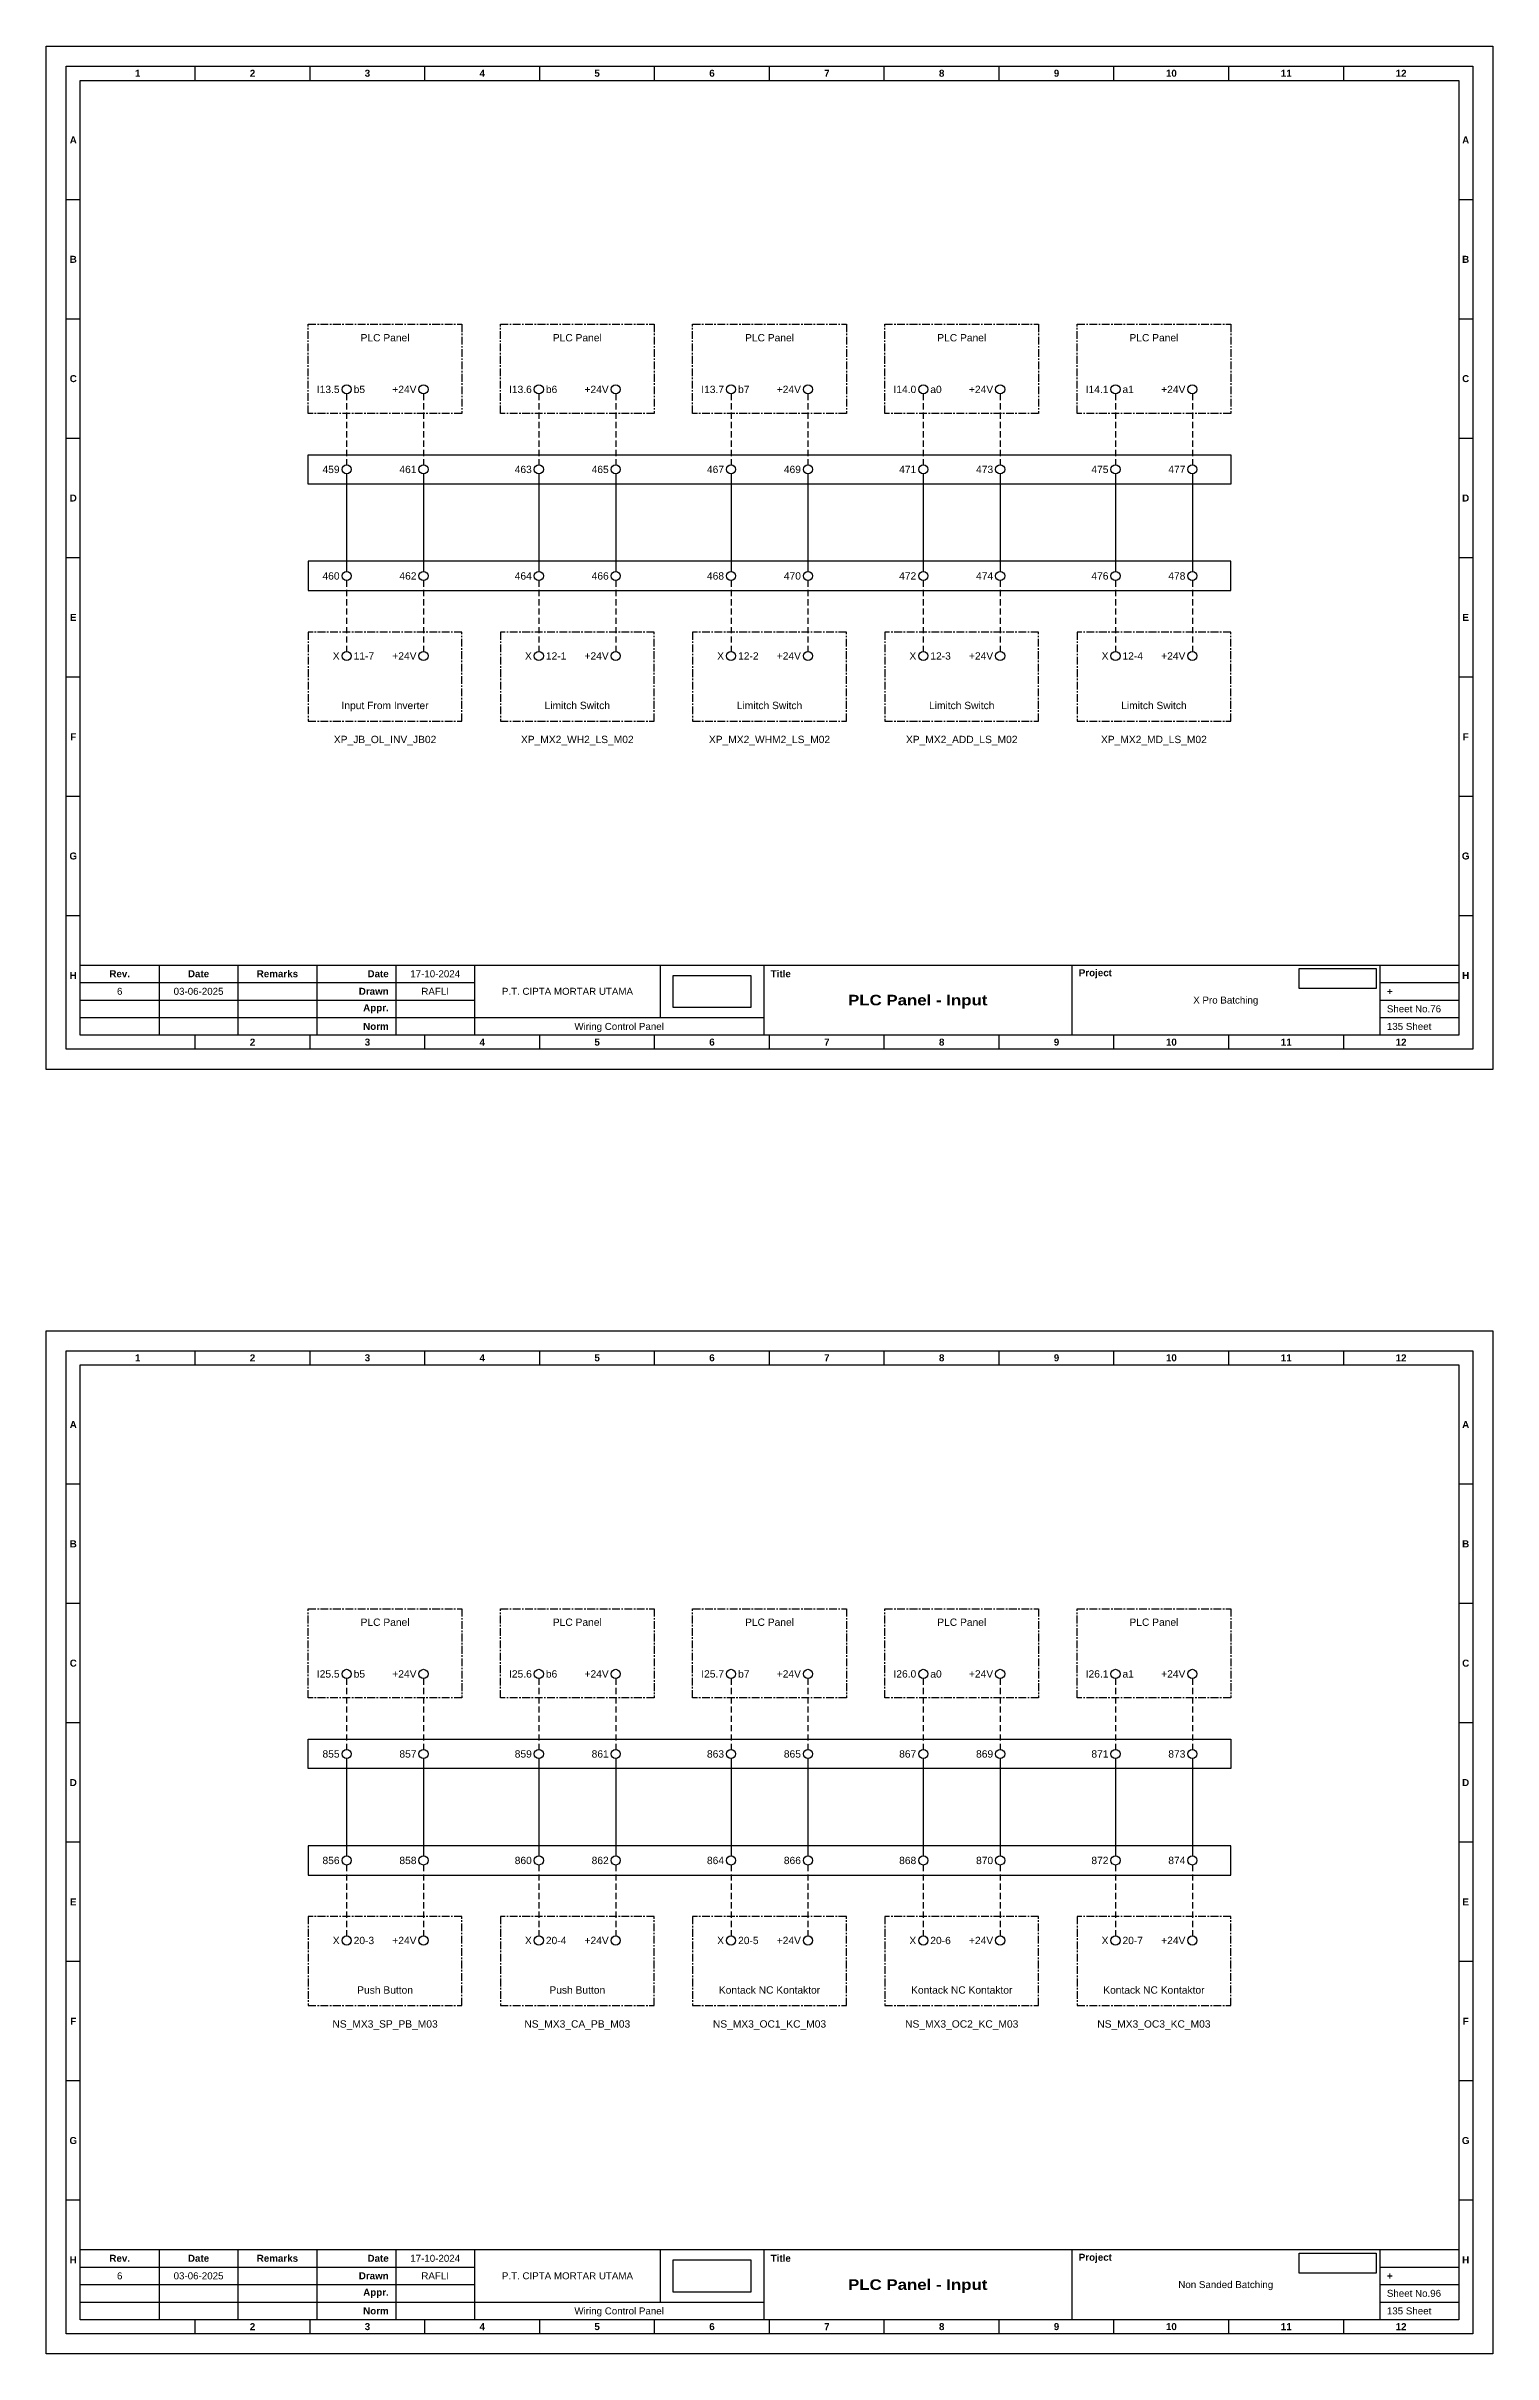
# Model space of a CAD drawing. Header units: millimetres. Extents: x 2277 to 9242, y 1004 to 1739.
# Drawn here: x 5436.2 to 5732.3, y 1003.8 to 1475.9 of the extents above; entities that cross this region are included whole.
import ezdxf
from ezdxf.enums import TextEntityAlignment as Align

# ---------------------------------------------------------------- set-up
doc = ezdxf.new("R2010")
doc.units = ezdxf.units.MM
doc.linetypes.add('CENTER', pattern=[50.8, 31.75, -6.35, 6.35, -6.35])
doc.linetypes.add('HIDDEN', pattern=[9.525, 6.35, -3.175])
doc.styles.add('Bold', font='ariblk.ttf', dxfattribs={"height": 25.4})
doc.styles.get("Standard").update_dxf_attribs({"font": 'arial.ttf'})
picture_1 = doc.add_image_def('image1.png', size_in_pixel=(2048, 847))
picture_2 = doc.add_image_def('image2.png', size_in_pixel=(2092, 542))

# ---------------------------------------------------------------- blocks, each defined once
blk = doc.blocks.new('KOP MU PROJECT')
at = {"color": 6, "ltscale": 50}
for p, q in [((27.74, 184.05), (27.74, 186.66)), ((49.13, 184.05), (49.13, 186.66)), ((70.51, 184.05), (70.51, 186.66)), ((91.89, 184.05), (91.89, 186.66)), ((113.27, 184.05), (113.27, 186.66)), ((134.66, 184.05), (134.66, 186.66)), ((156.04, 184.05), (156.04, 186.66)), ((177.42, 184.05), (177.42, 186.66)), ((198.8, 184.05), (198.8, 186.66)), ((220.19, 184.05), (220.19, 186.66)), ((241.57, 184.05), (241.57, 186.66)), ((6.36, 161.84), (3.75, 161.84)), ((265.59, 161.84), (262.98, 161.84)), ((6.36, 139.63), (3.75, 139.63)), ((265.59, 139.63), (262.98, 139.63)), ((6.36, 117.42), (3.75, 117.42)), ((265.59, 117.42), (262.98, 117.42)), ((6.36, 95.22), (3.75, 95.22)), ((265.59, 95.22), (262.98, 95.22)), ((6.36, 73.01), (3.75, 73.01)), ((265.59, 73.01), (262.98, 73.01)), ((6.36, 50.8), (3.75, 50.8)), ((265.59, 50.8), (262.98, 50.8)), ((6.36, 28.59), (3.75, 28.59)), ((265.59, 28.59), (262.98, 28.59)), ((27.74, 3.75), (27.74, 6.36)), ((49.13, 3.75), (49.13, 6.36)), ((70.51, 3.75), (70.51, 6.36)), ((91.89, 3.75), (91.89, 6.36)), ((113.27, 3.75), (113.27, 6.36)), ((134.66, 3.75), (134.66, 6.36)), ((156.04, 3.75), (156.04, 6.36)), ((177.42, 3.75), (177.42, 6.36)), ((198.8, 3.75), (198.8, 6.36)), ((220.19, 3.75), (220.19, 6.36)), ((241.57, 3.75), (241.57, 6.36))]:
    blk.add_line(p, q, dxfattribs=at)
at = {"ltscale": 50}
for p, q in [((6.36, 19.41), (262.98, 19.41)), ((21.04, 19.41), (21.04, 6.36)), ((35.72, 19.41), (35.72, 6.36)), ((50.41, 19.41), (50.41, 6.36)), ((65.09, 19.41), (65.09, 6.36)), ((79.77, 19.41), (79.77, 6.36)), ((114.35, 19.41), (114.35, 9.62)), ((133.6, 19.41), (133.6, 6.36)), ((190.95, 19.41), (190.95, 6.36)), ((248.3, 19.41), (248.3, 6.36)), ((6.36, 16.15), (79.77, 16.15)), ((6.36, 12.89), (79.77, 12.89)), ((248.3, 16.15), (262.98, 16.15)), ((248.3, 12.89), (262.98, 12.89)), ((6.36, 9.62), (133.6, 9.62)), ((248.3, 9.62), (262.98, 9.62))]:
    blk.add_line(p, q, dxfattribs=at)
at = {"color": 1, "ltscale": 50}
blk.add_lwpolyline([(269.34, 0), (0, 0), (0, 190.41), (269.34, 190.41)], close=True, dxfattribs=at)
at = {"color": 6, "ltscale": 50}
for points in [[(265.59, 3.75), (3.75, 3.75), (3.75, 186.66), (265.59, 186.66)], [(262.98, 6.36), (6.36, 6.36), (6.36, 184.05), (262.98, 184.05)]]:
    blk.add_lwpolyline(points, close=True, dxfattribs=at)
at = {"ltscale": 50, "char_height": 1.305, "attachment_point": 4}
for s, width, heights, insert in [('\\pxqc;{\\fArial|b1|i0|c0|p34;1}', 21.3825, [2.51], (6.36, 185.36)), ('\\pxqc;{\\fArial|b1|i0|c0|p34;2}', 21.3825, [2.51], (27.74, 185.36)), ('\\pxqc;{\\fArial|b1|i0|c0|p34;3}', 21.3825, [2.51], (49.13, 185.36)), ('\\pxqc;{\\fArial|b1|i0|c0|p34;4}', 21.3825, [2.51], (70.51, 185.36)), ('\\pxqc;{\\fArial|b1|i0|c0|p34;5}', 21.3825, [2.51], (91.89, 185.36)), ('\\pxqc;{\\fArial|b1|i0|c0|p34;6}', 21.3825, [2.51], (113.27, 185.36)), ('\\pxqc;{\\fArial|b1|i0|c0|p34;7}', 21.3825, [2.51], (134.66, 185.36)), ('\\pxqc;{\\fArial|b1|i0|c0|p34;8}', 21.3825, [2.51], (156.04, 185.36)), ('\\pxqc;{\\fArial|b1|i0|c0|p34;9}', 21.3825, [2.51], (177.42, 185.36)), ('\\pxqc;{\\fArial|b1|i0|c0|p34;10}', 21.3825, [2.51], (198.8, 185.36)), ('\\pxqc;{\\fArial|b1|i0|c0|p34;11}', 21.3825, [2.51], (220.19, 185.36)), ('\\pxqc;{\\fArial|b1|i0|c0|p34;12}', 21.3825, [2.51], (241.57, 185.36)), ('\\pxqc;{\\fArial|b1|i0|c0|p34;A}', 2.61, [2.51], (3.75, 172.95)), ('\\pxqc;{\\fArial|b1|i0|c0|p34;A}', 2.61, [2.51], (262.98, 172.95)), ('\\pxqc;{\\fArial|b1|i0|c0|p34;B}', 2.61, [2.51], (3.75, 150.74)), ('\\pxqc;{\\fArial|b1|i0|c0|p34;B}', 2.61, [2.51], (262.98, 150.74)), ('\\pxqc;{\\fArial|b1|i0|c0|p34;C}', 2.61, [2.51], (3.75, 128.53)), ('\\pxqc;{\\fArial|b1|i0|c0|p34;C}', 2.61, [2.51], (262.98, 128.53)), ('\\pxqc;{\\fArial|b1|i0|c0|p34;D}', 2.61, [2.51], (3.75, 106.32)), ('\\pxqc;{\\fArial|b1|i0|c0|p34;D}', 2.61, [2.51], (262.98, 106.32)), ('\\pxqc;{\\fArial|b1|i0|c0|p34;E}', 2.61, [2.51], (3.75, 84.11)), ('\\pxqc;{\\fArial|b1|i0|c0|p34;E}', 2.61, [2.51], (262.98, 84.11)), ('\\pxqc;{\\fArial|b1|i0|c0|p34;F}', 2.61, [2.51], (3.75, 61.9)), ('\\pxqc;{\\fArial|b1|i0|c0|p34;F}', 2.61, [2.51], (262.98, 61.9)), ('\\pxqc;{\\fArial|b1|i0|c0|p34;G}', 2.61, [2.51], (3.75, 39.69)), ('\\pxqc;{\\fArial|b1|i0|c0|p34;G}', 2.61, [2.51], (262.98, 39.69)), ('\\pxqc;{\\fArial|b1|i0|c0|p34;H}', 2.61, [2.51], (3.75, 17.47)), ('\\pxqc;{\\fArial|b1|i0|c0|p34;Rev.}', 14.6811, [2.88], (6.36, 17.78)), ('\\pxqc;{\\fArial|b1|i0|c0|p34;Date}', 14.6811, [2.88], (21.04, 17.78)), ('\\pxqc;{\\fArial|b1|i0|c0|p34;Remarks}', 14.6811, [2.88], (35.72, 17.78)), ('\\pxqr;{\\fArial|b1|i0|c0|p34;Date}', 13.3761, [2.88], (50.41, 17.78)), ('\\pxql;{\\fArial|b1|i0|c0|p34;Title}', 50.2419, [2.88], (134.9, 17.78)), ('\\pxql;{\\fArial|b1|i0|c0|p34;Project}', 50.2419, [2.88], (192.25, 17.78)), ('\\pxqc;{\\fArial|b1|i0|c0|p34;H}', 2.61, [2.51], (262.98, 17.47)), ('\\pxqr;{\\fArial|b1|i0|c0|p34;Drawn}', 13.3761, [2.88], (50.41, 14.52)), ('\\pxql;{\\fArial|b1|i0|c0|p34;+}', 14.6811, [2.88], (249.61, 14.52)), ('\\pxqr;{\\fArial|b1|i0|c0|p34;Appr.}', 13.3761, [2.88], (50.41, 11.26)), ('\\pxqr;{\\fArial|b1|i0|c0|p34;Norm}', 13.3761, [2.88], (50.41, 7.99)), ('\\pxqc;{\\fArial|b1|i0|c0|p34;2}', 21.3825, [2.51], (27.74, 5.06)), ('\\pxqc;{\\fArial|b1|i0|c0|p34;3}', 21.3825, [2.51], (49.13, 5.06)), ('\\pxqc;{\\fArial|b1|i0|c0|p34;4}', 21.3825, [2.51], (70.51, 5.06)), ('\\pxqc;{\\fArial|b1|i0|c0|p34;5}', 21.3825, [2.51], (91.89, 5.06)), ('\\pxqc;{\\fArial|b1|i0|c0|p34;6}', 21.3825, [2.51], (113.27, 5.06)), ('\\pxqc;{\\fArial|b1|i0|c0|p34;7}', 21.3825, [2.51], (134.66, 5.06)), ('\\pxqc;{\\fArial|b1|i0|c0|p34;8}', 21.3825, [2.51], (156.04, 5.06)), ('\\pxqc;{\\fArial|b1|i0|c0|p34;9}', 21.3825, [2.51], (177.42, 5.06)), ('\\pxqc;{\\fArial|b1|i0|c0|p34;10}', 21.3825, [2.51], (198.8, 5.06)), ('\\pxqc;{\\fArial|b1|i0|c0|p34;11}', 21.3825, [2.51], (220.19, 5.06)), ('\\pxqc;{\\fArial|b1|i0|c0|p34;12}', 21.3825, [2.51], (241.57, 5.06))]:
    blk.add_mtext_dynamic_manual_height_columns(s, width=width, gutter_width=0.0326, heights=heights, dxfattribs=dict(at, insert=insert))
at = {"ltscale": 50}
for tag, p in [('DATECREATED', (72.43, 17.78)), ('REV', (13.7, 14.52)), ('REVDATE', (28.38, 14.52)), ('REMARKS', (43.06, 14.52)), ('DRAWN', (72.43, 14.52)), ('COMPANY', (97.06, 14.52)), ('PROJECT', (219.62, 12.89)), ('NORM', (72.43, 7.99)), ('APPR', (72.43, 11.26)), ('DRAWINGCATEGORY', (106.68, 7.99)), ('DESCRIPTION', (162.27, 10.03))]:
    blk.add_attdef(tag, text='', height=1.3, dxfattribs=at).set_placement(p, align=Align.MIDDLE_CENTER)
at = {"ltscale": 50, "style": 'Bold'}
blk.add_attdef('TITLE', text='', height=1.96, dxfattribs=at).set_placement((162.27, 12.89), align=Align.MIDDLE_CENTER)
at = {"ltscale": 50}
for tag, p in [('TOTALSHEET', (249.61, 7.99)), ('SHEETNUMBER', (249.61, 11.26))]:
    blk.add_attdef(tag, text='', height=1.3, dxfattribs=at).set_placement(p, align=Align.MIDDLE_LEFT)
image = blk.add_image(picture_1, insert=(116.72, 11.48), size_in_units=(14.5, 6), dxfattribs=at)
image.dxf.flags = 15
image = blk.add_image(picture_2, insert=(233.29, 15.04), size_in_units=(14.36, 3.72), dxfattribs=at)
image.dxf.flags = 15

msp = doc.modelspace()

# ---------------------------------------------------------------- linework, layer by layer
at = {"linetype": 'HIDDEN', "ltscale": 0.2}
for p, q in [((5497.73, 1404.75), (5497.73, 1390.25)), ((5513.47, 1404.75), (5513.47, 1390.25)), ((5537.07, 1404.75), (5537.07, 1390.25)), ((5552.81, 1404.75), (5552.81, 1390.25)), ((5576.41, 1404.75), (5576.41, 1390.25)), ((5592.14, 1404.75), (5592.14, 1390.25)), ((5615.75, 1404.75), (5615.75, 1390.25)), ((5631.48, 1404.75), (5631.48, 1390.25)), ((5655.09, 1404.75), (5655.09, 1390.25)), ((5670.82, 1404.75), (5670.82, 1390.25)), ((5497.73, 1366.59), (5497.73, 1352.09)), ((5513.47, 1366.59), (5513.47, 1352.09)), ((5537.07, 1366.59), (5537.07, 1352.09)), ((5552.81, 1366.59), (5552.81, 1352.09)), ((5576.41, 1366.59), (5576.41, 1352.09)), ((5592.14, 1366.59), (5592.14, 1352.09)), ((5615.75, 1366.59), (5615.75, 1352.09)), ((5631.48, 1366.59), (5631.48, 1352.09)), ((5655.09, 1366.59), (5655.09, 1352.09)), ((5670.82, 1366.59), (5670.82, 1352.09)), ((5497.73, 1141.97), (5497.73, 1127.48)), ((5513.47, 1141.97), (5513.47, 1127.48)), ((5537.07, 1141.97), (5537.07, 1127.48)), ((5552.81, 1141.97), (5552.81, 1127.48)), ((5576.41, 1141.97), (5576.41, 1127.48)), ((5592.14, 1141.97), (5592.14, 1127.48)), ((5615.75, 1141.97), (5615.75, 1127.48)), ((5631.48, 1141.97), (5631.48, 1127.48)), ((5655.09, 1141.97), (5655.09, 1127.48)), ((5670.82, 1141.97), (5670.82, 1127.48)), ((5497.73, 1103.81), (5497.73, 1089.32)), ((5513.47, 1103.81), (5513.47, 1089.32)), ((5537.07, 1103.81), (5537.07, 1089.32)), ((5552.81, 1103.81), (5552.81, 1089.32)), ((5576.41, 1103.81), (5576.41, 1089.32)), ((5592.14, 1103.81), (5592.14, 1089.32)), ((5615.75, 1103.81), (5615.75, 1089.32)), ((5631.48, 1103.81), (5631.48, 1089.32)), ((5655.09, 1103.81), (5655.09, 1089.32)), ((5670.82, 1103.81), (5670.82, 1089.32))]:
    msp.add_line(p, q, dxfattribs=at)
at = {"ltscale": 0.2}
for p, q in [((5497.73, 1388.38), (5497.73, 1368.46)), ((5513.47, 1388.38), (5513.47, 1368.46)), ((5537.07, 1388.38), (5537.07, 1368.46)), ((5552.81, 1388.38), (5552.81, 1368.46)), ((5576.41, 1388.38), (5576.41, 1368.46)), ((5592.14, 1388.38), (5592.14, 1368.46)), ((5615.75, 1388.38), (5615.75, 1368.46)), ((5631.48, 1388.38), (5631.48, 1368.46)), ((5655.09, 1388.38), (5655.09, 1368.46)), ((5670.82, 1388.38), (5670.82, 1368.46)), ((5497.73, 1125.6), (5497.73, 1105.69)), ((5513.47, 1125.6), (5513.47, 1105.69)), ((5537.07, 1125.6), (5537.07, 1105.69)), ((5552.81, 1125.6), (5552.81, 1105.69)), ((5576.41, 1125.6), (5576.41, 1105.69)), ((5592.14, 1125.6), (5592.14, 1105.69)), ((5615.75, 1125.6), (5615.75, 1105.69)), ((5631.48, 1125.6), (5631.48, 1105.69)), ((5655.09, 1125.6), (5655.09, 1105.69)), ((5670.82, 1125.6), (5670.82, 1105.69))]:
    msp.add_line(p, q, dxfattribs=at)
at = {"linetype": 'CENTER', "ltscale": 0.05}
for points in [[(5489.86, 1419.01), (5521.33, 1419.01), (5521.33, 1400.79), (5489.86, 1400.79)], [(5529.2, 1419.01), (5560.67, 1419.01), (5560.67, 1400.79), (5529.2, 1400.79)], [(5568.54, 1419.01), (5600.01, 1419.01), (5600.01, 1400.79), (5568.54, 1400.79)], [(5607.88, 1419.01), (5639.35, 1419.01), (5639.35, 1400.79), (5607.88, 1400.79)], [(5647.22, 1419.01), (5678.69, 1419.01), (5678.69, 1400.79), (5647.22, 1400.79)], [(5489.86, 1337.83), (5521.33, 1337.83), (5521.33, 1356.05), (5489.86, 1356.05)], [(5529.2, 1337.83), (5560.67, 1337.83), (5560.67, 1356.05), (5529.2, 1356.05)], [(5568.54, 1337.83), (5600.01, 1337.83), (5600.01, 1356.05), (5568.54, 1356.05)], [(5607.88, 1337.83), (5639.35, 1337.83), (5639.35, 1356.05), (5607.88, 1356.05)], [(5647.22, 1337.83), (5678.69, 1337.83), (5678.69, 1356.05), (5647.22, 1356.05)], [(5489.86, 1156.24), (5521.33, 1156.24), (5521.33, 1138.01), (5489.86, 1138.01)], [(5529.2, 1156.24), (5560.67, 1156.24), (5560.67, 1138.01), (5529.2, 1138.01)], [(5568.54, 1156.24), (5600.01, 1156.24), (5600.01, 1138.01), (5568.54, 1138.01)], [(5607.88, 1156.24), (5639.35, 1156.24), (5639.35, 1138.01), (5607.88, 1138.01)], [(5647.22, 1156.24), (5678.69, 1156.24), (5678.69, 1138.01), (5647.22, 1138.01)], [(5489.86, 1075.05), (5521.33, 1075.05), (5521.33, 1093.28), (5489.86, 1093.28)], [(5529.2, 1075.05), (5560.67, 1075.05), (5560.67, 1093.28), (5529.2, 1093.28)], [(5568.54, 1075.05), (5600.01, 1075.05), (5600.01, 1093.28), (5568.54, 1093.28)], [(5607.88, 1075.05), (5639.35, 1075.05), (5639.35, 1093.28), (5607.88, 1093.28)], [(5647.22, 1075.05), (5678.69, 1075.05), (5678.69, 1093.28), (5647.22, 1093.28)]]:
    msp.add_lwpolyline(points, close=True, dxfattribs=at)
at = {"ltscale": 0.05}
for points in [[(5489.86, 1392.32), (5678.69, 1392.32), (5678.69, 1386.31), (5489.86, 1386.31)], [(5489.86, 1364.52), (5678.69, 1364.52), (5678.69, 1370.53), (5489.86, 1370.53)], [(5489.86, 1129.55), (5678.69, 1129.55), (5678.69, 1123.54), (5489.86, 1123.54)], [(5489.86, 1101.74), (5678.69, 1101.74), (5678.69, 1107.76), (5489.86, 1107.76)]]:
    msp.add_lwpolyline(points, close=True, dxfattribs=at)
for centre in [(5497.73, 1405.69), (5513.47, 1405.69), (5537.07, 1405.69), (5552.81, 1405.69), (5576.41, 1405.69), (5592.14, 1405.69), (5615.75, 1405.69), (5631.48, 1405.69), (5655.09, 1405.69), (5670.82, 1405.69), (5497.73, 1389.32), (5513.47, 1389.32), (5537.07, 1389.32), (5552.81, 1389.32), (5576.41, 1389.32), (5592.14, 1389.32), (5615.75, 1389.32), (5631.48, 1389.32), (5655.09, 1389.32), (5670.82, 1389.32), (5497.73, 1367.53), (5513.47, 1367.53), (5537.07, 1367.53), (5552.81, 1367.53), (5576.41, 1367.53), (5592.14, 1367.53), (5615.75, 1367.53), (5631.48, 1367.53), (5655.09, 1367.53), (5670.82, 1367.53), (5497.73, 1351.16), (5513.47, 1351.16), (5537.07, 1351.16), (5552.81, 1351.16), (5576.41, 1351.16), (5592.14, 1351.16), (5615.75, 1351.16), (5631.48, 1351.16), (5655.09, 1351.16), (5670.82, 1351.16), (5497.73, 1142.91), (5513.47, 1142.91), (5537.07, 1142.91), (5552.81, 1142.91), (5576.41, 1142.91), (5592.14, 1142.91), (5615.75, 1142.91), (5631.48, 1142.91), (5655.09, 1142.91), (5670.82, 1142.91), (5497.73, 1126.54), (5513.47, 1126.54), (5537.07, 1126.54), (5552.81, 1126.54), (5576.41, 1126.54), (5592.14, 1126.54), (5615.75, 1126.54), (5631.48, 1126.54), (5655.09, 1126.54), (5670.82, 1126.54), (5497.73, 1104.75), (5513.47, 1104.75), (5537.07, 1104.75), (5552.81, 1104.75), (5576.41, 1104.75), (5592.14, 1104.75), (5615.75, 1104.75), (5631.48, 1104.75), (5655.09, 1104.75), (5670.82, 1104.75), (5497.73, 1088.38), (5513.47, 1088.38), (5537.07, 1088.38), (5552.81, 1088.38), (5576.41, 1088.38), (5592.14, 1088.38), (5615.75, 1088.38), (5631.48, 1088.38), (5655.09, 1088.38), (5670.82, 1088.38)]:
    msp.add_circle(centre, 0.938)

# ---------------------------------------------------------------- block references
at = {"xscale": 1.099296583304004, "yscale": 1.099296583304004, "zscale": 1.099296583304004}
for p, values in [((5436.23, 1266.59), {'TITLE': 'PLC Panel - Input', 'PROJECT': 'X Pro Batching', 'COMPANY': 'P.T. CIPTA MORTAR UTAMA', 'DRAWINGCATEGORY': 'Wiring Control Panel', 'DRAWN': 'RAFLI', 'DATECREATED': '17-10-2024', 'REVDATE': '03-06-2025', 'REV': '6', 'SHEETNUMBER': 'Sheet No.76', 'TOTALSHEET': '135 Sheet'}), ((5436.23, 1003.81), {'TITLE': 'PLC Panel - Input', 'PROJECT': 'Non Sanded Batching', 'COMPANY': 'P.T. CIPTA MORTAR UTAMA', 'DRAWINGCATEGORY': 'Wiring Control Panel', 'DRAWN': 'RAFLI', 'DATECREATED': '17-10-2024', 'REVDATE': '03-06-2025', 'REV': '6', 'SHEETNUMBER': 'Sheet No.96', 'TOTALSHEET': '135 Sheet'})]:
    msp.add_blockref('KOP MU PROJECT', p, dxfattribs=at).add_auto_attribs(values)

# ---------------------------------------------------------------- texts
for s, p in [('PLC Panel', (5505.6, 1417.01)), ('PLC Panel', (5544.94, 1417.01)), ('PLC Panel', (5584.28, 1417.01)), ('PLC Panel', (5623.62, 1417.01)), ('PLC Panel', (5662.95, 1417.01)), ('XP_JB_OL_INV_JB02', (5505.6, 1334.83)), ('XP_MX2_WH2_LS_M02', (5544.94, 1334.83)), ('XP_MX2_WHM2_LS_M02', (5584.28, 1334.83)), ('XP_MX2_ADD_LS_M02', (5623.62, 1334.83)), ('XP_MX2_MD_LS_M02', (5662.95, 1334.83)), ('PLC Panel', (5505.6, 1154.24)), ('PLC Panel', (5544.94, 1154.24)), ('PLC Panel', (5584.28, 1154.24)), ('PLC Panel', (5623.62, 1154.24)), ('PLC Panel', (5662.95, 1154.24)), ('NS_MX3_SP_PB_M03', (5505.6, 1072.05)), ('NS_MX3_CA_PB_M03', (5544.94, 1072.05)), ('NS_MX3_OC1_KC_M03', (5584.28, 1072.05)), ('NS_MX3_OC2_KC_M03', (5623.62, 1072.05)), ('NS_MX3_OC3_KC_M03', (5662.95, 1072.05))]:
    msp.add_text(s, height=1.5).set_placement(p, align=Align.TOP_CENTER)
for s, p in [('I13.5', (5496.29, 1405.69)), ('+24V', (5512.03, 1405.69)), ('I13.6', (5535.63, 1405.69)), ('+24V', (5551.37, 1405.69)), ('I13.7', (5574.97, 1405.69)), ('+24V', (5590.71, 1405.69)), ('I14.0', (5614.31, 1405.69)), ('+24V', (5630.05, 1405.69)), ('I14.1', (5653.65, 1405.69)), ('+24V', (5669.39, 1405.69)), ('459', (5496.29, 1389.32)), ('461', (5512.03, 1389.32)), ('463', (5535.63, 1389.32)), ('465', (5551.37, 1389.32)), ('467', (5574.97, 1389.32)), ('469', (5590.71, 1389.32)), ('471', (5614.31, 1389.32)), ('473', (5630.05, 1389.32)), ('475', (5653.65, 1389.32)), ('477', (5669.39, 1389.32)), ('460', (5496.29, 1367.53)), ('462', (5512.03, 1367.53)), ('464', (5535.63, 1367.53)), ('466', (5551.37, 1367.53)), ('468', (5574.97, 1367.53)), ('470', (5590.71, 1367.53)), ('472', (5614.31, 1367.53)), ('474', (5630.05, 1367.53)), ('476', (5653.65, 1367.53)), ('478', (5669.39, 1367.53)), ('X', (5496.29, 1351.16)), ('+24V', (5512.03, 1351.16)), ('X', (5535.63, 1351.16)), ('+24V', (5551.37, 1351.16)), ('X', (5574.97, 1351.16)), ('+24V', (5590.71, 1351.16)), ('X', (5614.31, 1351.16)), ('+24V', (5630.05, 1351.16)), ('X', (5653.65, 1351.16)), ('+24V', (5669.39, 1351.16)), ('I25.5', (5496.29, 1142.91)), ('+24V', (5512.03, 1142.91)), ('I25.6', (5535.63, 1142.91)), ('+24V', (5551.37, 1142.91)), ('I25.7', (5574.97, 1142.91)), ('+24V', (5590.71, 1142.91)), ('I26.0', (5614.31, 1142.91)), ('+24V', (5630.05, 1142.91)), ('I26.1', (5653.65, 1142.91)), ('+24V', (5669.39, 1142.91)), ('855', (5496.29, 1126.54)), ('857', (5512.03, 1126.54)), ('859', (5535.63, 1126.54)), ('861', (5551.37, 1126.54)), ('863', (5574.97, 1126.54)), ('865', (5590.71, 1126.54)), ('867', (5614.31, 1126.54)), ('869', (5630.05, 1126.54)), ('871', (5653.65, 1126.54)), ('873', (5669.39, 1126.54)), ('856', (5496.29, 1104.75)), ('858', (5512.03, 1104.75)), ('860', (5535.63, 1104.75)), ('862', (5551.37, 1104.75)), ('864', (5574.97, 1104.75)), ('866', (5590.71, 1104.75)), ('868', (5614.31, 1104.75)), ('870', (5630.05, 1104.75)), ('872', (5653.65, 1104.75)), ('874', (5669.39, 1104.75)), ('X', (5496.29, 1088.38)), ('+24V', (5512.03, 1088.38)), ('X', (5535.63, 1088.38)), ('+24V', (5551.37, 1088.38)), ('X', (5574.97, 1088.38)), ('+24V', (5590.71, 1088.38)), ('X', (5614.31, 1088.38)), ('+24V', (5630.05, 1088.38)), ('X', (5653.65, 1088.38)), ('+24V', (5669.39, 1088.38))]:
    msp.add_text(s, height=1.5).set_placement(p, align=Align.MIDDLE_RIGHT)
for s, p in [('b5', (5499.17, 1405.69)), ('b6', (5538.51, 1405.69)), ('b7', (5577.85, 1405.69)), ('a0', (5617.19, 1405.69)), ('a1', (5656.52, 1405.69)), ('11-7', (5499.17, 1351.16)), ('12-1', (5538.51, 1351.16)), ('12-2', (5577.85, 1351.16)), ('12-3', (5617.19, 1351.16)), ('12-4', (5656.52, 1351.16)), ('b5', (5499.17, 1142.91)), ('b6', (5538.51, 1142.91)), ('b7', (5577.85, 1142.91)), ('a0', (5617.19, 1142.91)), ('a1', (5656.52, 1142.91)), ('20-3', (5499.17, 1088.38)), ('20-4', (5538.51, 1088.38)), ('20-5', (5577.85, 1088.38)), ('20-6', (5617.19, 1088.38)), ('20-7', (5656.52, 1088.38))]:
    msp.add_text(s, height=1.5).set_placement(p, align=Align.MIDDLE_LEFT)
for s, p in [('Input From Inverter', (5505.6, 1339.83)), ('Limitch Switch', (5544.94, 1339.83)), ('Limitch Switch', (5584.28, 1339.83)), ('Limitch Switch', (5623.62, 1339.83)), ('Limitch Switch', (5662.95, 1339.83)), ('Push Button', (5505.6, 1077.05)), ('Push Button', (5544.94, 1077.05)), ('Kontack NC Kontaktor', (5584.28, 1077.05)), ('Kontack NC Kontaktor', (5623.62, 1077.05)), ('Kontack NC Kontaktor', (5662.95, 1077.05))]:
    msp.add_text(s, height=1.5).set_placement(p, align=Align.BOTTOM_CENTER)

doc.saveas('drawing.dxf')
